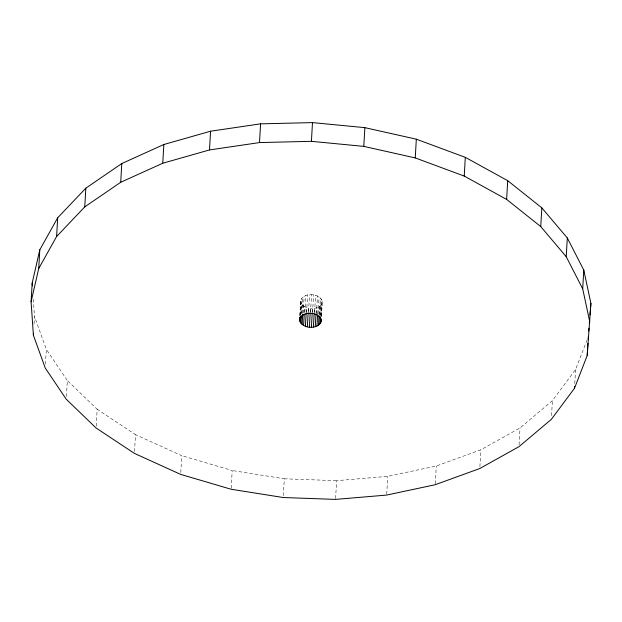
<?xml version="1.0" encoding="UTF-8"?>
<svg xmlns="http://www.w3.org/2000/svg" width="622" height="622" viewBox="0 0 622 622"><rect width="100%" height="100%" fill="white"/><g stroke="black" fill="none" stroke-linecap="round" stroke-linejoin="round"><path stroke-width="0.47" stroke-dasharray="3.11 2.33" d="M34.039 323.969L34.474 316.481L33.23 298.319M45.453 364.259L46.316 349.276L34.474 316.481M66.422 396.432L67.339 380.516L46.316 349.276M96.208 426.132L97.18 409.276L67.339 380.516M134.515 451.502L135.487 434.646L97.18 409.276M180.769 472.526L181.741 455.669L135.487 434.646M231.182 488.309L232.208 470.52L181.741 455.669M283.329 495.648L284.301 478.792L232.208 470.52M299.827 315.828L300.69 300.846C303.38 291.842 320.042 292.705 322.32 301.631L321.403 317.547M300.022 315.245L300.69 300.846M300.068 315.478L300.986 299.555M300.589 314.646L301.242 303.412L300.784 302.137M300.706 315.175L301.678 298.319M301.514 313.978L302.051 304.617L301.242 303.412M301.849 313.091L302.766 297.168M302.774 313.224L303.209 305.729L302.051 304.617M303.186 313.068L304.158 296.22M304.368 312.33L304.694 306.716L303.209 305.729M304.819 312.337L305.791 295.481M306.211 312.205L306.483 307.525L304.694 306.716M306.576 312.757L307.602 294.968M308.217 311.847L308.434 308.1L306.483 307.525M308.566 311.536L309.538 294.68M310.238 312.166L310.456 308.419L308.434 308.1M310.518 312.423L311.544 294.634M312.26 312.236L312.477 308.496C316.559 308.434 322.25 306.475 322.32 301.631M312.547 312.617L313.574 294.828M314.188 313.006L314.46 308.325M314.592 312.127L315.564 295.271M316.015 313.542L316.334 307.929M316.435 313.768L317.461 295.979M317.687 313.853L318.06 307.299M318.13 313.737L319.102 296.881M319.094 314.88L319.576 306.452M319.451 314.786L320.423 297.93M320.291 314.763L320.835 305.394M320.439 315.953L321.411 299.096M321.084 315.424L321.729 304.189M321.131 316.264L322.048 300.34M335.592 498.463L336.619 480.674L387.755 476.343L436.302 465.987L480.868 449.799L520.039 427.952L552.414 400.63L575.575 369.522L586.911 340.327M386.728 494.132L387.755 476.343M435.276 483.784L436.302 465.987M479.896 466.656L480.868 449.799M519.067 444.808L520.039 427.952M551.551 415.613L552.414 400.63M574.767 383.564L575.575 369.522M310.456 308.419L312.477 308.496M284.301 478.792L336.619 480.674"/><path stroke-width="0.93" d="M31.1 301.748L32.181 283.018L39.792 249.819L57.683 217.786L85.844 188.163L121.795 163.555L163.835 144.506L210.57 131.211L260.587 123.848L312.493 122.604L364.873 127.65L416.328 139.188L465.31 157.335L507.707 180.675L541.832 207.857L567.311 237.969L583.786 270.103L590.9 303.349L587.207 355.52L574.495 388.252L551.333 419.36L518.958 446.674L479.787 468.522L435.221 484.717L386.674 495.073L335.538 499.396L283.22 497.522L231.127 489.25L180.66 474.399L134.406 453.376L96.099 428.006L66.259 399.246L45.235 368.006L33.394 335.204L31.1 301.748L38.719 268.548L39.792 249.819M33.394 335.204L33.502 333.33M38.719 268.548L56.602 236.515L57.683 217.786M56.602 236.515L84.763 206.885L85.844 188.163M84.763 206.885L120.715 182.277L121.795 163.555M120.715 182.277L162.762 163.236L163.835 144.506M162.762 163.236L209.49 149.941L210.57 131.211M209.49 149.941L259.514 142.578L260.587 123.848M299.61 319.568C302.183 310.16 321.053 311.521 321.139 321.652C317.531 330.725 298.327 328.572 299.718 317.694M299.703 320.866L299.921 317.119M300.162 322.134L300.48 316.52M300.97 323.347L301.406 315.852M259.514 142.578L311.412 141.326L312.493 122.604M302.129 324.459L302.72 314.157M303.614 325.438L304.259 314.203M305.402 326.255L306.156 313.146M307.354 326.83L308.162 312.78M309.375 327.149L310.184 313.107M311.397 327.219L312.205 313.177M313.379 327.055L314.133 313.947M315.261 326.651L315.96 314.483M316.979 326.029L317.632 314.786M318.495 325.182L319.039 315.82M319.755 324.124L320.182 316.629M320.649 322.919L320.921 318.239M321.139 321.652L321.247 319.778M589.819 322.072L582.705 288.833L566.23 256.699L540.751 226.587L506.627 199.405L464.23 176.065L415.247 157.918L363.792 146.38L364.873 127.65M415.247 157.918L416.328 139.188M464.23 176.065L465.31 157.335M506.627 199.405L507.707 180.675M540.751 226.587L541.832 207.857M566.23 256.699L567.311 237.969M574.495 388.252L574.604 386.379M582.705 288.833L583.786 270.103M587.207 355.52L587.907 343.344M588.124 339.596L588.28 336.79M588.731 331.06L588.956 328.191M589.329 323.417L589.633 319.591M590.006 314.81L590.9 303.349M311.412 141.326L363.792 146.38M32.181 283.018L32.375 285.887"/></g></svg>
